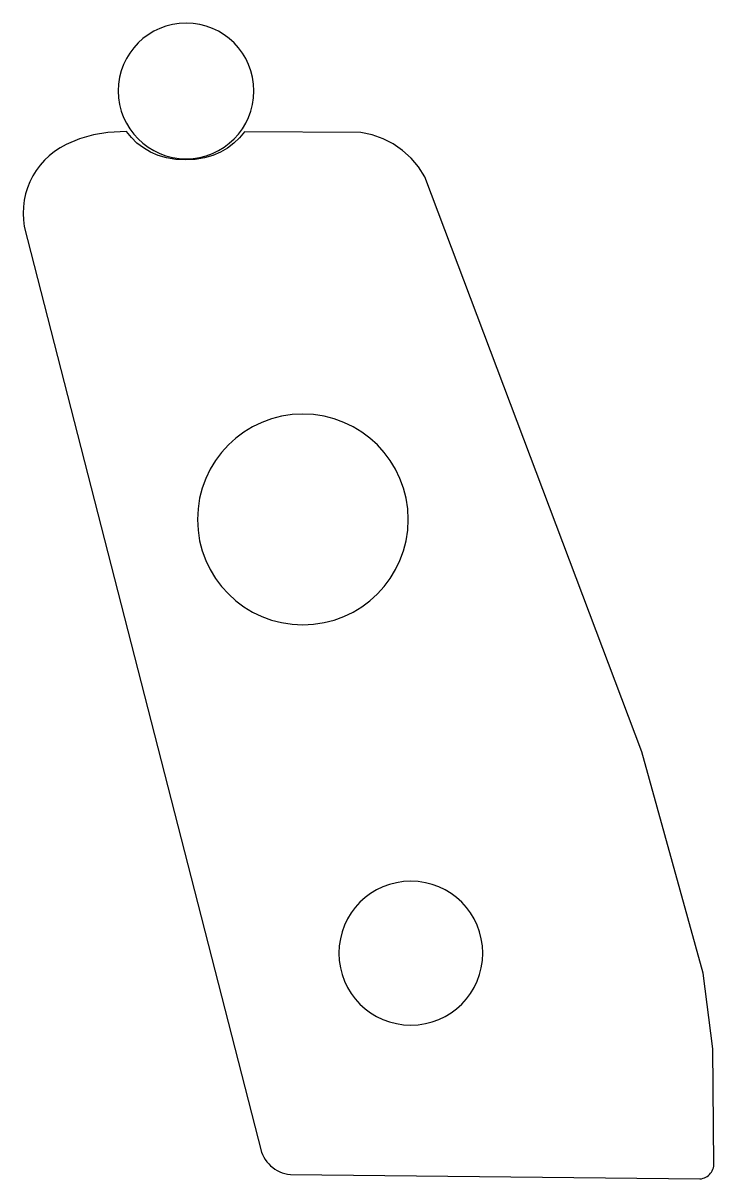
# Model space of a CAD drawing. Header units: metres. Extents: x 105.6 to 137.6, y -156.8 to -103.4.
import ezdxf

# ---------------------------------------------------------------- set-up
doc = ezdxf.new("R2010")
doc.units = ezdxf.units.M

msp = doc.modelspace()

# ---------------------------------------------------------------- linework, layer by layer
for points in [[(109.99724, -106.498898), (110.013496, -106.8197), (110.060994, -107.131358), (110.138464, -107.432094), (110.244128, -107.720384), (110.376208, -107.994704), (110.533434, -108.25353), (110.714028, -108.495084), (110.91672, -108.718096), (111.139732, -108.920788), (111.381286, -109.101382), (111.640112, -109.258608), (111.914432, -109.390688), (112.202722, -109.496352), (112.503458, -109.573822), (112.815116, -109.62132), (113.135918, -109.637576), (113.45672, -109.62132), (113.768378, -109.573822), (114.069114, -109.496352), (114.357404, -109.390688), (114.631724, -109.258608), (114.89055, -109.101382), (115.132104, -108.920788), (115.355116, -108.718096), (115.557808, -108.495084), (115.738402, -108.25353), (115.895628, -107.994704), (116.027708, -107.720384), (116.133372, -107.432094), (116.210842, -107.131358), (116.25834, -106.8197), (116.274596, -106.498898), (116.25834, -106.178096), (116.210842, -105.866438), (116.133372, -105.565702), (116.027708, -105.277412), (115.895628, -105.003092), (115.738402, -104.744266), (115.557808, -104.502712), (115.355116, -104.2797), (115.132104, -104.077008), (114.89055, -103.896414), (114.631724, -103.739188), (114.357404, -103.607108), (114.069114, -103.501444), (113.768378, -103.423974), (113.45672, -103.376476), (113.135918, -103.36022), (112.815116, -103.376476), (112.503458, -103.423974), (112.202722, -103.501444), (111.914432, -103.607108), (111.640112, -103.739188), (111.381286, -103.896414), (111.139732, -104.077008), (110.91672, -104.2797), (110.714028, -104.502712), (110.533434, -104.744266), (110.376208, -105.003092), (110.244128, -105.277412), (110.138464, -105.565702), (110.060994, -105.866438), (110.013496, -106.178096), (109.99724, -106.498898)], [(137.062464, -147.306792), (134.219188, -137.075926), (124.181616, -110.466886), (123.89231, -110.009686), (123.547886, -109.602016), (123.154948, -109.247178), (122.719592, -108.948728), (122.248422, -108.710222), (121.747788, -108.53547), (121.224294, -108.427774), (115.838732, -108.385864), (115.60937, -108.663486), (115.348258, -108.9152), (115.055142, -109.137704), (114.730022, -109.327442), (114.373152, -109.481112), (113.984024, -109.595158), (113.562892, -109.666024), (113.109502, -109.690408), (112.654334, -109.666024), (112.231678, -109.594904), (111.841534, -109.48035), (111.483648, -109.326172), (111.15802, -109.135672), (110.86465, -108.912152), (110.603284, -108.659422), (110.373922, -108.38053), (109.517942, -108.418122), (108.853986, -108.53166), (108.207302, -108.719366), (107.583986, -108.97997), (107.306618, -109.130592), (107.047538, -109.30255), (106.807254, -109.49432), (106.586528, -109.704378), (106.386122, -109.9312), (106.206798, -110.173008), (106.049064, -110.428532), (105.913682, -110.696248), (105.801414, -110.974378), (105.712768, -111.261398), (105.648506, -111.555784), (105.60939, -111.856012), (105.596182, -112.160558), (105.60939, -112.467898), (105.649776, -112.776508), (116.623846, -155.585668), (116.673376, -155.706064), (116.731796, -155.821126), (116.798852, -155.930092), (116.873782, -156.032962), (116.956332, -156.129228), (117.045994, -156.218382), (117.14226, -156.30017), (117.244622, -156.374084), (117.352572, -156.43987), (117.465602, -156.49702), (117.583204, -156.54528), (117.705124, -156.584142), (117.8306, -156.613352), (117.959378, -156.632656), (136.909302, -156.827982), (136.982708, -156.81833), (137.053574, -156.801312), (137.121392, -156.777436), (137.185654, -156.746956), (137.246106, -156.71038), (137.30224, -156.667962), (137.353802, -156.62021), (137.400284, -156.567378), (137.441432, -156.509974), (137.476738, -156.448506), (137.505948, -156.383482), (137.528554, -156.315156), (137.544302, -156.243782), (137.552684, -156.169868), (137.498836, -150.80996), (137.061956, -147.3073)], [(113.664746, -126.321312), (113.689892, -126.81966), (113.763806, -127.30353), (113.883948, -127.770636), (114.047778, -128.218438), (114.25301, -128.644396), (114.497104, -129.046224), (114.777774, -129.421382), (115.092226, -129.767584), (115.438428, -130.082036), (115.813586, -130.362706), (116.215414, -130.6068), (116.641372, -130.812032), (117.089174, -130.975862), (117.55628, -131.096004), (118.04015, -131.169918), (118.538498, -131.195064), (119.036846, -131.169918), (119.520716, -131.096004), (119.987822, -130.975862), (120.435624, -130.812032), (120.861582, -130.6068), (121.26341, -130.362706), (121.638568, -130.082036), (121.98477, -129.767584), (122.299222, -129.421382), (122.579892, -129.046224), (122.823986, -128.644396), (123.029218, -128.218438), (123.193048, -127.770636), (123.31319, -127.30353), (123.387104, -126.81966), (123.41225, -126.321312), (123.387104, -125.822964), (123.31319, -125.339094), (123.193048, -124.871988), (123.029218, -124.424186), (122.823986, -123.998228), (122.579892, -123.5964), (122.299222, -123.221242), (121.98477, -122.87504), (121.638568, -122.560588), (121.26341, -122.279918), (120.861582, -122.035824), (120.435624, -121.830592), (119.987822, -121.666762), (119.520716, -121.54662), (119.036846, -121.472706), (118.538498, -121.44756), (118.04015, -121.472706), (117.55628, -121.54662), (117.089174, -121.666762), (116.641372, -121.830592), (116.215414, -122.035824), (115.813586, -122.279918), (115.438428, -122.560588), (115.092226, -122.87504), (114.777774, -123.221242), (114.497104, -123.5964), (114.25301, -123.998228), (114.047778, -124.424186), (113.883948, -124.871988), (113.763806, -125.339094), (113.689892, -125.822964), (113.664746, -126.321312)], [(120.204484, -146.386296), (120.221756, -146.726402), (120.272302, -147.056856), (120.354344, -147.37588), (120.466358, -147.681696), (120.606566, -147.972526), (120.77319, -148.246846), (120.964706, -148.503132), (121.17959, -148.739352), (121.41581, -148.954236), (121.672096, -149.145752), (121.946416, -149.312376), (122.237246, -149.452584), (122.543062, -149.564344), (122.862086, -149.646386), (123.19254, -149.696678), (123.5329, -149.71395), (123.87326, -149.696678), (124.203714, -149.646386), (124.522738, -149.564344), (124.828554, -149.452584), (125.119384, -149.312376), (125.393704, -149.145752), (125.64999, -148.954236), (125.88621, -148.739352), (126.101094, -148.503132), (126.29261, -148.246846), (126.459234, -147.972526), (126.599442, -147.681696), (126.711456, -147.37588), (126.793498, -147.056856), (126.844044, -146.726402), (126.861316, -146.386296), (126.844044, -146.045936), (126.793498, -145.715482), (126.711456, -145.396712), (126.599442, -145.090896), (126.459234, -144.800066), (126.29261, -144.525746), (126.101094, -144.26946), (125.88621, -144.03324), (125.64999, -143.818356), (125.393704, -143.62684), (125.119384, -143.460216), (124.828554, -143.320008), (124.522738, -143.207994), (124.203714, -143.125952), (123.87326, -143.075406), (123.5329, -143.058134), (123.19254, -143.075406), (122.862086, -143.125952), (122.543062, -143.207994), (122.237246, -143.320008), (121.946416, -143.460216), (121.672096, -143.62684), (121.41581, -143.818356), (121.17959, -144.03324), (120.964706, -144.26946), (120.77319, -144.525746), (120.606566, -144.800066), (120.466358, -145.090896), (120.354344, -145.396712), (120.272302, -145.715482), (120.221756, -146.045936), (120.204484, -146.386296)]]:
    msp.add_lwpolyline(points)

doc.saveas('drawing.dxf')
